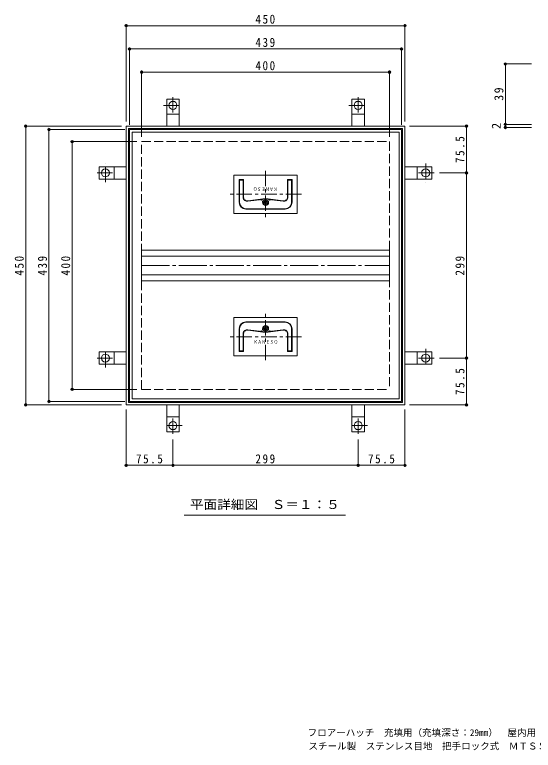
# Model space of a CAD drawing. Units: millimetres at full size, sheet at 1:5, with parts at other scales. Extents: x -877 to 891, y -682 to 607.
# Drawn here: x -877 to -40, y -682 to 505 of the extents above; entities that cross this region are included whole.
import ezdxf
from ezdxf.enums import TextEntityAlignment as Align

# ---------------------------------------------------------------- set-up
doc = ezdxf.new("R2010")
doc.units = ezdxf.units.MM
doc.header["$LTSCALE"] = 5
doc.header["$PDMODE"] = 32
doc.header["$PDSIZE"] = 4
for name, pattern in [('CHAIN1', [8, 5, -1, 1, -1]), ('CHAIN2', [12, 9, -1, 1, -1]), ('DASHED3', [4, 3, -1])]:
    doc.linetypes.add(name, pattern=pattern)
for name, color, linetype, lineweight in [('A-0_通り芯', 7, 'CHAIN2', 9), ('A-1_ピット', 2, 'Continuous', 9), ('A-2_蓋', 3, 'Continuous', 9), ('A-4_寸法', 7, 'Continuous', 9), ('D-4_寸法', 7, 'Continuous', 9), ('F-F_F-Fﾚｲﾔ', 7, 'Continuous', 9)]:
    doc.layers.add(name, color=color, linetype=linetype, lineweight=lineweight)
doc.layers.add('A-F', color=2, linetype='Continuous')
doc.layers.add('F-5_F-5ﾚｲﾔ', color=7, linetype='Continuous')
doc.styles.add('ＭＳ ゴシック', font='')
doc.styles.get('ＭＳ ゴシック').set_extended_font_data('MS Gothic')

msp = doc.modelspace()

# ---------------------------------------------------------------- linework, layer by layer
at = {"layer": 'A-0_通り芯'}
msp.add_line((-671.875, 100.6), (-271.875, 100.6), dxfattribs=at)
at = {"layer": 'A-1_ピット'}
for p, q in [((-631.375, 369.1), (-611.375, 369.1)), ((-631.375, 325.6), (-631.375, 369.1)), ((-611.375, 325.6), (-611.375, 369.1)), ((-332.375, 369.1), (-312.375, 369.1)), ((-332.375, 325.6), (-332.375, 369.1)), ((-312.375, 325.6), (-312.375, 369.1)), ((-631.375, 345.1), (-611.375, 345.1)), ((-332.375, 345.1), (-312.375, 345.1)), ((-692.875, 321.6), (-250.875, 321.6)), ((-692.875, -120.4), (-692.875, 321.6)), ((-250.875, 321.6), (-250.875, -120.4)), ((-740.375, 240.1), (-740.375, 260.1)), ((-696.875, 260.1), (-740.375, 260.1)), ((-716.375, 240.1), (-716.375, 260.1)), ((-246.875, 260.1), (-203.375, 260.1)), ((-227.375, 260.1), (-227.375, 240.1)), ((-203.375, 260.1), (-203.375, 240.1)), ((-696.875, 240.1), (-740.375, 240.1)), ((-246.875, 240.1), (-203.375, 240.1)), ((-740.375, -58.9), (-740.375, -38.9)), ((-696.875, -38.9), (-740.375, -38.9)), ((-716.375, -58.9), (-716.375, -38.9)), ((-246.875, -38.9), (-203.375, -38.9)), ((-227.375, -38.9), (-227.375, -58.9)), ((-203.375, -38.9), (-203.375, -58.9)), ((-696.875, -58.9), (-740.375, -58.9)), ((-246.875, -58.9), (-203.375, -58.9)), ((-696.875, -124.4), (-246.875, -124.4)), ((-692.875, -120.4), (-250.875, -120.4)), ((-631.375, -124.4), (-631.375, -167.9)), ((-611.375, -124.4), (-611.375, -167.9)), ((-332.375, -124.4), (-332.375, -167.9)), ((-312.375, -124.4), (-312.375, -167.9)), ((-611.375, -143.9), (-631.375, -143.9)), ((-312.375, -143.9), (-332.375, -143.9)), ((-611.375, -167.9), (-631.375, -167.9)), ((-312.375, -167.9), (-332.375, -167.9))]:
    msp.add_line(p, q, dxfattribs=at)
at = {"layer": 'A-1_ピット', "linetype": 'CHAIN1'}
for p, q in [((-621.375, 347.6), (-621.375, 374.1)), ((-322.375, 347.6), (-322.375, 374.1)), ((-636.375, 359.1), (-606.375, 359.1)), ((-337.375, 359.1), (-307.375, 359.1)), ((-730.375, 235.1), (-730.375, 265.1)), ((-213.375, 265.1), (-213.375, 235.1)), ((-718.875, 250.1), (-745.375, 250.1)), ((-224.875, 250.1), (-198.375, 250.1)), ((-730.375, -63.9), (-730.375, -33.9)), ((-213.375, -33.9), (-213.375, -63.9)), ((-718.875, -48.9), (-745.375, -48.9)), ((-224.875, -48.9), (-198.375, -48.9)), ((-621.375, -146.4), (-621.375, -172.9)), ((-322.375, -146.4), (-322.375, -172.9)), ((-606.375, -157.9), (-636.375, -157.9)), ((-307.375, -157.9), (-337.375, -157.9))]:
    msp.add_line(p, q, dxfattribs=at)
at = {"layer": 'A-1_ピット', "linetype": 'DASHED3'}
msp.add_line((-671.875, -99.4), (-271.875, -99.4), dxfattribs=at)
at = {"layer": 'A-1_ピット'}
msp.add_lwpolyline([(-696.875, -124.4), (-696.875, 325.6), (-246.875, 325.6), (-246.875, -124.4)], dxfattribs=at)
at = {"layer": 'A-1_ピット', "linetype": 'DASHED3'}
msp.add_lwpolyline([(-671.875, -99.4), (-671.875, 300.6), (-271.875, 300.6), (-271.875, -99.4)], dxfattribs=at)
at = {"layer": 'A-1_ピット'}
for centre in [(-621.375, 359.1), (-322.375, 359.1), (-730.375, 250.1), (-213.375, 250.1), (-730.375, -48.9), (-213.375, -48.9), (-621.375, -157.9), (-322.375, -157.9)]:
    msp.add_circle(centre, 6.5, dxfattribs=at)
at = {"layer": 'A-2_蓋'}
for p, q in [((-691.375, 320.1), (-252.375, 320.1)), ((-691.375, -118.9), (-691.375, 320.1)), ((-687.375, 316.1), (-256.375, 316.1)), ((-687.375, -114.9), (-687.375, 316.1)), ((-256.375, 316.1), (-256.375, -114.9)), ((-252.375, 320.1), (-252.375, -118.9)), ((-522.875, 246.6), (-522.875, 184.6)), ((-522.875, 246.6), (-420.875, 246.6)), ((-514.675, 239.2), (-514.675, 202.6)), ((-513.975, 238.5), (-513.975, 202.6)), ((-436.475, 239.2), (-436.475, 210.911)), ((-429.075, 239.2), (-436.475, 239.2)), ((-435.775, 238.5), (-435.775, 210.911)), ((-429.775, 238.5), (-435.775, 238.5)), ((-429.775, 238.5), (-429.775, 202.6)), ((-429.075, 239.2), (-429.075, 202.6)), ((-420.875, 246.6), (-420.875, 184.6)), ((-500.519, 204.959), (-471.875, 208.6)), ((-500.43, 204.265), (-471.875, 207.895)), ((-476.875, 203.854), (-476.875, 202.6)), ((-473.531, 202.798), (-473.803, 202.71)), ((-473.332, 203.414), (-473.5, 203.645)), ((-472.199, 204.237), (-472.367, 204.468)), ((-443.232, 204.959), (-471.875, 208.6)), ((-443.32, 204.265), (-471.875, 207.895)), ((-471.552, 204.237), (-471.384, 204.468)), ((-470.419, 203.414), (-470.251, 203.645)), ((-470.219, 202.798), (-469.947, 202.71)), ((-466.875, 203.854), (-466.875, 202.6)), ((-503.675, 192.3), (-440.075, 192.3)), ((-503.675, 191.6), (-440.075, 191.6)), ((-473.099, 201.467), (-473.371, 201.378)), ((-472.575, 201.086), (-472.575, 200.8)), ((-471.175, 201.086), (-471.175, 200.8)), ((-470.652, 201.467), (-470.38, 201.378)), ((-522.875, 184.6), (-420.875, 184.6)), ((-671.875, 125.6), (-271.875, 125.6)), ((-671.875, 75.6), (-671.875, 125.6)), ((-271.875, 125.6), (-271.875, 75.6)), ((-671.875, 115.6), (-271.875, 115.6)), ((-671.875, 85.6), (-271.875, 85.6)), ((-671.875, 75.6), (-271.875, 75.6)), ((-522.875, 16.6), (-420.875, 16.6)), ((-522.875, -45.4), (-522.875, 16.6)), ((-420.875, -45.4), (-420.875, 16.6)), ((-503.675, 9.6), (-440.075, 9.6)), ((-503.675, 8.9), (-440.075, 8.9)), ((-472.575, 0.114), (-472.575, 0.4)), ((-471.175, 0.114), (-471.175, 0.4)), ((-514.675, -38), (-514.675, -1.4)), ((-513.975, -37.3), (-513.975, -1.4)), ((-500.519, -3.759), (-471.875, -7.4)), ((-500.43, -3.064), (-471.875, -6.694)), ((-476.875, -2.653), (-476.875, -1.4)), ((-473.531, -1.598), (-473.803, -1.509)), ((-473.332, -2.213), (-473.5, -2.444)), ((-473.099, -0.266), (-473.371, -0.178)), ((-472.199, -3.036), (-472.367, -3.267)), ((-443.32, -3.064), (-471.875, -6.694)), ((-443.232, -3.759), (-471.875, -7.4)), ((-471.552, -3.036), (-471.384, -3.267)), ((-470.652, -0.266), (-470.38, -0.178)), ((-470.419, -2.213), (-470.251, -2.444)), ((-470.219, -1.598), (-469.947, -1.509)), ((-466.875, -2.653), (-466.875, -1.4)), ((-436.475, -38), (-436.475, -9.711)), ((-435.775, -37.3), (-435.775, -9.711)), ((-429.775, -37.3), (-429.775, -1.4)), ((-429.075, -38), (-429.075, -1.4)), ((-522.875, -45.4), (-420.875, -45.4)), ((-429.075, -38), (-436.475, -38)), ((-429.775, -37.3), (-435.775, -37.3)), ((-687.375, -114.9), (-256.375, -114.9)), ((-691.375, -118.9), (-252.375, -118.9))]:
    msp.add_line(p, q, dxfattribs=at)
at = {"layer": 'A-2_蓋', "linetype": 'CHAIN1'}
for p, q in [((-471.875, 253.6), (-471.875, 177.6)), ((-413.875, 215.6), (-529.875, 215.6)), ((-471.875, -52.4), (-471.875, 23.6)), ((-413.875, -14.4), (-529.875, -14.4))]:
    msp.add_line(p, q, dxfattribs=at)
at = {"layer": 'A-2_蓋'}
for points in [[(-514.675, 239.2), (-507.275, 239.2), (-507.275, 210.911)], [(-513.975, 238.5), (-507.975, 238.5), (-507.975, 210.911)], [(-514.675, -38), (-507.275, -38), (-507.275, -9.711)], [(-513.975, -37.3), (-507.975, -37.3), (-507.975, -9.711)]]:
    msp.add_lwpolyline(points, dxfattribs=at)
for centre in [(-471.875, 202.6), (-471.875, -1.4)]:
    msp.add_circle(centre, 4, dxfattribs=at)
for centre, radius, start, end in [((-503.675, 202.6), 10.3, 182.13802, 269.99998), ((-501.275, 210.911), 6.7, 182.68507, 277.24451), ((-501.275, 210.911), 6, 180, 277.24451), ((-479.875, 203.854), 3, 0, 97.24451), ((-471.875, 202.6), 5, 180, 0), ((-473.587, 202.044), 0.7, 108, 198), ((-472.933, 204.056), 0.7, 126, 216), ((-473.655, 203.179), 0.4, 288, 35.99998), ((-472.933, 204.056), 0.7, 36, 126), ((-471.875, 204.472), 0.4, 216, 323.99998), ((-470.817, 204.056), 0.7, 54, 144), ((-470.095, 203.179), 0.4, 144, 251.99998), ((-470.817, 204.056), 0.7, 324, 54), ((-470.163, 202.044), 0.7, 342, 72), ((-463.875, 203.854), 3, 82.75548, 180), ((-442.475, 210.911), 6.7, 262.75548, 359.99998), ((-442.475, 210.911), 6, 262.75548, 0), ((-440.075, 202.6), 11, 270, 0), ((-440.075, 202.6), 10.3, 269.99998, 359.99998), ((-503.675, 202.6), 11, 184.00093, 270), ((-473.587, 202.044), 0.7, 198, 288), ((-472.975, 201.086), 0.4, 0, 107.99998), ((-471.875, 200.8), 0.7, 180, 270), ((-471.875, 200.8), 0.7, 270, 0), ((-470.775, 201.086), 0.4, 72, 179.99998), ((-470.163, 202.044), 0.7, 251.99998, 342), ((-503.675, -1.4), 11, 90, 175.99907), ((-503.675, -1.4), 10.3, 90.00002, 177.86198), ((-471.875, -1.4), 5, 0, 180), ((-472.975, 0.114), 0.4, 252.00002, 0), ((-471.875, 0.4), 0.7, 90, 180), ((-471.875, 0.4), 0.7, 0, 90), ((-470.775, 0.114), 0.4, 180.00002, 288), ((-440.075, -1.4), 11, 0, 90), ((-440.075, -1.4), 10.3, 0.00002, 90.00002), ((-501.275, -9.711), 6.7, 82.75549, 177.31493), ((-501.275, -9.711), 6, 82.75549, 180), ((-479.875, -2.653), 3, 262.75549, 0), ((-473.587, -0.843), 0.7, 162, 252), ((-473.587, -0.843), 0.7, 72, 162), ((-472.933, -2.856), 0.7, 144, 234), ((-473.655, -1.978), 0.4, 324.00002, 72), ((-472.933, -2.856), 0.7, 234, 324), ((-471.875, -3.271), 0.4, 36.00002, 144), ((-470.817, -2.856), 0.7, 216, 306), ((-470.095, -1.978), 0.4, 108.00002, 216), ((-470.817, -2.856), 0.7, 306, 36), ((-470.163, -0.843), 0.7, 18, 108.00002), ((-470.163, -0.843), 0.7, 288, 18), ((-463.875, -2.653), 3, 180, 277.24452), ((-442.475, -9.711), 6.7, 0.00002, 97.24452), ((-442.475, -9.711), 6, 0, 97.24452)]:
    msp.add_arc(centre, radius, start, end, dxfattribs=at)
at = {"layer": 'A-4_寸法'}
for p, q in [((-696.875, 333.1), (-696.875, 490.229)), ((-696.875, 487.729), (-246.875, 487.729)), ((-246.875, 333.1), (-246.875, 490.229)), ((-691.375, 327.6), (-691.375, 452.729)), ((-252.375, 327.6), (-252.375, 452.729)), ((-691.375, 450.229), (-252.375, 450.229)), ((-671.875, 308.1), (-671.875, 415.229)), ((-671.875, 412.729), (-271.875, 412.729)), ((-271.875, 308.1), (-271.875, 415.229)), ((-704.375, 325.6), (-861.504, 325.6)), ((-859.004, 325.6), (-859.005, -124.399)), ((-239.375, 325.6), (-145.119, 325.6)), ((-147.619, 250.1), (-147.619, 325.6)), ((-698.875, 320.1), (-824.004, 320.1)), ((-821.504, 320.1), (-821.505, -118.899)), ((-679.375, 300.6), (-786.504, 300.6)), ((-784.004, 300.6), (-784.005, -99.4)), ((-190.875, 250.1), (-145.119, 250.1)), ((-147.619, -48.9), (-147.619, 250.1)), ((-190.875, -48.9), (-145.119, -48.9)), ((-147.619, -124.4), (-147.619, -48.9)), ((-679.376, -99.4), (-786.505, -99.4)), ((-704.376, -124.4), (-861.505, -124.399)), ((-698.876, -118.9), (-824.005, -118.899)), ((-239.375, -124.4), (-145.119, -124.4)), ((-696.875, -131.9), (-696.875, -224.476)), ((-246.875, -131.9), (-246.875, -224.476)), ((-621.375, -180.4), (-621.375, -224.476)), ((-322.375, -180.4), (-322.375, -224.476)), ((-696.875, -221.976), (-621.375, -221.976)), ((-621.375, -221.976), (-322.375, -221.976)), ((-322.375, -221.976), (-246.875, -221.976)), ((-603.047, -302.285), (-342.711, -302.285))]:
    msp.add_line(p, q, dxfattribs=at)
for p in [(-696.875, 487.729), (-246.875, 487.729), (-691.375, 450.229), (-252.375, 450.229), (-671.875, 412.729), (-271.875, 412.729), (-859.004, 325.6), (-821.504, 320.1), (-147.619, 325.6), (-784.004, 300.6), (-147.619, 250.1), (-147.619, -48.9), (-784.005, -99.4), (-821.505, -118.899), (-859.005, -124.399), (-147.619, -124.4), (-696.875, -221.976), (-621.375, -221.976), (-322.375, -221.976), (-246.875, -221.976)]:
    msp.add_point(p, dxfattribs=at)
at = {"layer": 'D-4_寸法'}
for p, q in [((-42.667, 425.948), (-87.275, 425.948)), ((-84.775, 328.448), (-84.775, 425.948)), ((-42.667, 328.448), (-87.275, 328.448)), ((-42.667, 323.448), (-87.275, 323.448)), ((-84.775, 323.448), (-84.775, 328.448))]:
    msp.add_line(p, q, dxfattribs=at)
for p in [(-84.775, 425.948), (-84.775, 328.448), (-84.775, 323.448)]:
    msp.add_point(p, dxfattribs=at)

# ---------------------------------------------------------------- texts
at = {"layer": 'A-4_寸法', "color": 2, "style": 'ＭＳ ゴシック', "width": 1.1}
msp.add_text('平面詳細図\u3000Ｓ＝１：５', height=14.66, dxfattribs=at).set_placement((-593.936, -296.899), align=Align.BOTTOM_LEFT)
at = {"layer": 'A-4_寸法', "color": 2, "char_height": 14.66, "attachment_point": 7, "style": 'ＭＳ ゴシック'}
for s, insert in [('\\T1.27;\\W0.9;450', (-488.125, 490.729)), ('\\T1.27;\\W0.9;439', (-488.125, 453.229)), ('\\T1.27;\\W0.9;400', (-488.125, 415.729)), ('\\T1.28;\\W0.9;75.5', (-681, -218.976)), ('\\T1.27;\\W0.9;299', (-488.125, -218.976)), ('\\T1.28;\\W0.9;75.5', (-306.5, -218.976))]:
    msp.add_mtext(s, dxfattribs=dict(at, insert=insert))
at = {"layer": 'A-4_寸法', "color": 2, "char_height": 14.66, "attachment_point": 7, "rotation": 90, "style": 'ＭＳ ゴシック'}
for s, insert in [('\\T1.28;\\W0.9;75.5', (-150.619, 265.975)), ('\\T1.27;\\W0.9;450', (-862.005, 84.351)), ('\\T1.27;\\W0.9;439', (-824.505, 84.35)), ('\\T1.27;\\W0.9;400', (-787.005, 84.35)), ('\\T1.27;\\W0.9;299', (-150.619, 84.35)), ('\\T1.28;\\W0.9;75.5', (-150.619, -108.525))]:
    msp.add_mtext(s, dxfattribs=dict(at, insert=insert))
at = {"layer": 'A-F', "style": 'ＭＳ ゴシック', "width": 0.85}
msp.add_text('ＫＡＮＥＳＯ', height=5.499, rotation=180, dxfattribs=at).set_placement((-452.625, 228.35), align=Align.BOTTOM_LEFT)
msp.add_text('ＫＡＮＥＳＯ', height=5.499, dxfattribs=at).set_placement((-491.125, -27.15), align=Align.BOTTOM_LEFT)
at = {"layer": 'D-4_寸法', "color": 2, "style": 'ＭＳ ゴシック'}
msp.add_text('2', height=14.66, rotation=90, dxfattribs=at).set_placement((-87.775, 320.948), align=Align.BOTTOM_LEFT)
at = {"layer": 'D-4_寸法', "color": 2, "insert": (-87.775, 366.573), "char_height": 14.66, "attachment_point": 7, "rotation": 90, "style": 'ＭＳ ゴシック'}
msp.add_mtext('\\T1.27;\\W0.95;39', dxfattribs=at)
at = {"layer": 'F-5_F-5ﾚｲﾔ', "style": 'ＭＳ ゴシック'}
msp.add_text('フロアーハッチ\u3000充填用（充填深さ：29mm）\u3000屋内用\u3000一般形', height=11, dxfattribs=at).set_placement((-403.973, -662.327), align=Align.BOTTOM_LEFT)
at = {"layer": 'F-F_F-Fﾚｲﾔ', "style": 'ＭＳ ゴシック'}
msp.add_text('スチール製\u3000ステンレス目地\u3000把手ロック式\u3000ＭＴＳＳ－Ｍ－４５０', height=11, dxfattribs=at).set_placement((-402.582, -684.048), align=Align.BOTTOM_LEFT)

doc.saveas('drawing.dxf')
